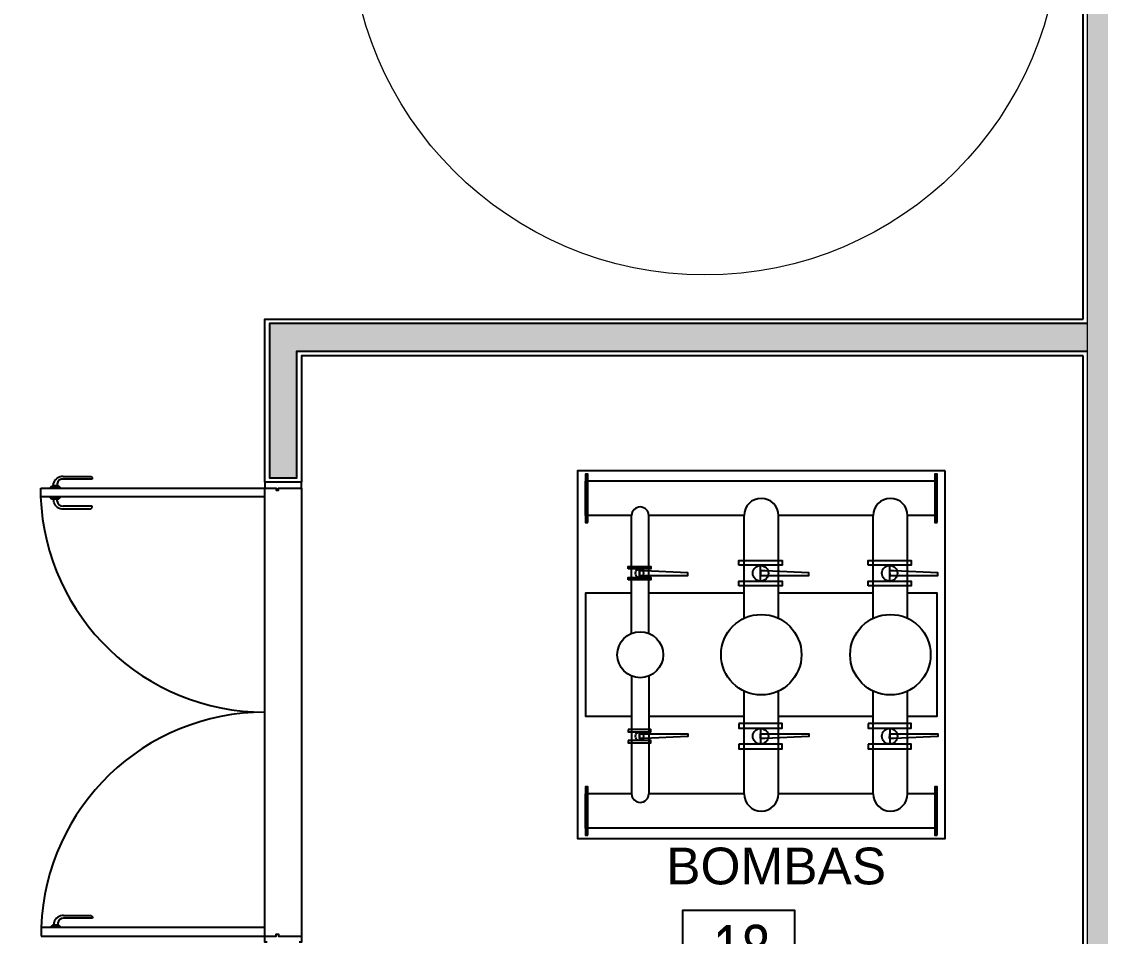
# Model space of a CAD drawing. Header units: inches. Extents: x -309 to 190, y -1585 to -1350.
# Drawn here: x -173.66 to -168.966, y -1395.895 to -1391.916 of the extents above; entities that cross this region are included whole.
import ezdxf
from ezdxf.enums import TextEntityAlignment as Align

# ---------------------------------------------------------------- set-up
doc = ezdxf.new("R2010")
doc.units = ezdxf.units.IN
doc.header["$MEASUREMENT"] = 0
doc.layers.get('0').update_dxf_attribs({"color": 9, "linetype": 'CONTINUOUS'})
for name, color, linetype in [('11-LOCALES', 9, 'CONTINUOUS'), ('CARP', 9, 'CONTINUOUS'), ('LADRILLO HUECO 12', 9, 'CONTINUOUS'), ('REVOQUE', 9, 'CONTINUOUS')]:
    doc.layers.add(name, color=color, linetype=linetype)
doc.layers.add('cota', color=9, linetype='CONTINUOUS', lineweight=9)
doc.layers.add('MURO 27', color=9, linetype='CONTINUOUS', lineweight=9)
doc.styles.add('ROMANS', font='arial.ttf')
doc.styles.get("Standard").update_dxf_attribs({"font": 'arial.ttf'})

# ---------------------------------------------------------------- blocks, each defined once
blk = doc.blocks.new('NLOCAL')
blk.add_lwpolyline([(-0.3036, 0), (0.3036, 0), (0.3036, 0.4188), (-0.3036, 0.4188)], close=True)
at = {"style": 'ROMANS', "width": 0.8, "flags": 1}
blk.add_attdef('SECTOR', text='', height=0.25, dxfattribs=at).set_placement((-0.0063, 0.6345), align=Align.MIDDLE)
at = {"style": 'ROMANS', "width": 0.8}
for tag, p in [('NUMERO', (0.006, 0.2059)), ('DENOMINACION', (0.0182, -0.2909))]:
    blk.add_attdef(tag, text='', height=0.25, dxfattribs=at).set_placement(p, align=Align.MIDDLE)

msp = doc.modelspace()

# ---------------------------------------------------------------- hatches: boundary and pattern name
at = {"layer": 'LADRILLO HUECO 12'}
h = msp.add_hatch(color=256, dxfattribs=at)
h.paths.add_polyline_path([(-169.0218, -1393.2297), (-172.5818, -1393.2297), (-172.5818, -1393.8997), (-172.4618, -1393.8997), (-172.4618, -1393.3497), (-169.0218, -1393.3497)])
h.paths.add_polyline_path([(-172.4618, -1395.9397), (-172.5818, -1395.9397), (-172.5818, -1397.7697), (-169.0218, -1397.7697), (-169.0218, -1397.6497), (-172.4618, -1397.6497)])
at = {"layer": 'MURO 27'}
h = msp.add_hatch(color=256, dxfattribs=at)
h.paths.add_polyline_path([(-181.1018, -1382.5893), (-172.9664, -1385.0497), (-169.0218, -1390.3647), (-169.0218, -1399.0197), (-168.7518, -1399.0197), (-168.7518, -1390.2755), (-172.8028, -1384.8171), (-181.2888, -1382.2507), (-181.3718, -1382.5254), (-181.3718, -1384.8425), (-184.2118, -1384.8425), (-184.2118, -1385.1125), (-181.1018, -1385.1125)])
h.paths.add_polyline_path([(-168.7518, -1404.0597), (-169.0218, -1404.0597), (-169.0218, -1412.6484), (-169.0218, -1414.9837), (-169.0218, -1415.048), (-173.092, -1419.1182), (-176.5118, -1419.1182), (-176.5118, -1419.3882), (-172.9801, -1419.3882), (-168.7518, -1415.1599)])

# ---------------------------------------------------------------- linework, layer by layer
for p, q in [((-169.6768, -1393.9147), (-171.2068, -1393.9147)), ((-171.2068, -1394.0647), (-171.2068, -1393.9147)), ((-169.6768, -1394.0647), (-169.6768, -1393.9147)), ((-169.6768, -1394.0647), (-169.6768, -1393.9147)), ((-171.0059, -1394.0647), (-171.2068, -1394.0647)), ((-171.0059, -1394.577), (-171.0059, -1394.0647)), ((-170.5168, -1394.0647), (-170.9309, -1394.0647)), ((-170.9309, -1394.577), (-170.9309, -1394.0647)), ((-170.5168, -1394.5116), (-170.5168, -1394.0647)), ((-169.955, -1394.0647), (-170.3668, -1394.0647)), ((-170.3668, -1394.5116), (-170.3668, -1394.0647)), ((-169.955, -1394.5116), (-169.955, -1394.0647)), ((-169.6768, -1394.0647), (-169.805, -1394.0647)), ((-169.805, -1394.5116), (-169.805, -1394.0647)), ((-170.4449, -1394.3503), (-170.4449, -1394.2803)), ((-169.8831, -1394.3503), (-169.8831, -1394.2803)), ((-170.9715, -1394.3339), (-170.9715, -1394.2968)), ((-171.0059, -1394.7625), (-171.0059, -1395.2747)), ((-170.9309, -1394.7625), (-170.9309, -1395.2747)), ((-170.5168, -1395.2747), (-170.5168, -1394.8279)), ((-170.3668, -1395.2747), (-170.3668, -1394.8279)), ((-169.955, -1395.2747), (-169.955, -1394.8279)), ((-169.805, -1395.2747), (-169.805, -1394.8279)), ((-170.4449, -1394.9892), (-170.4449, -1395.0592)), ((-169.8831, -1394.9892), (-169.8831, -1395.0592)), ((-170.9715, -1395.0056), (-170.9715, -1395.0427)), ((-171.0059, -1395.2747), (-171.2068, -1395.2747)), ((-171.2068, -1395.4247), (-171.2068, -1395.2747)), ((-170.5168, -1395.2747), (-170.9309, -1395.2747)), ((-169.955, -1395.2747), (-170.3668, -1395.2747)), ((-169.6768, -1395.2747), (-169.805, -1395.2747)), ((-169.6768, -1395.4247), (-169.6768, -1395.2747)), ((-169.6768, -1395.4247), (-171.2068, -1395.4247))]:
    msp.add_line(p, q)
for points in [[(-169.6418, -1393.8697), (-171.2418, -1393.8697), (-171.2418, -1395.4697), (-169.6418, -1395.4697)], [(-171.1968, -1394.0947), (-171.1968, -1393.8847), (-171.2068, -1393.8847), (-171.2068, -1394.0947)], [(-169.6768, -1394.0947), (-169.6768, -1393.8847), (-169.6868, -1393.8847), (-169.6868, -1394.0947)], [(-170.5391, -1394.2803), (-170.5391, -1394.2603), (-170.3508, -1394.2603), (-170.3508, -1394.2803)], [(-169.9772, -1394.2803), (-169.9772, -1394.2603), (-169.789, -1394.2603), (-169.789, -1394.2803)], [(-171.0214, -1394.2968), (-171.0214, -1394.2862), (-170.9216, -1394.2862), (-170.9216, -1394.2968)], [(-171.0214, -1394.3445), (-171.0214, -1394.3339), (-170.9216, -1394.3339), (-170.9216, -1394.3445)], [(-170.5391, -1394.3703), (-170.5391, -1394.3503), (-170.3508, -1394.3503), (-170.3508, -1394.3703)], [(-169.9772, -1394.3703), (-169.9772, -1394.3503), (-169.789, -1394.3503), (-169.789, -1394.3703)], [(-170.5391, -1394.9692), (-170.5391, -1394.9892), (-170.3508, -1394.9892), (-170.3508, -1394.9692)], [(-169.9772, -1394.9692), (-169.9772, -1394.9892), (-169.789, -1394.9892), (-169.789, -1394.9692)], [(-171.0214, -1394.995), (-171.0214, -1395.0056), (-170.9216, -1395.0056), (-170.9216, -1394.995)], [(-171.0214, -1395.0427), (-171.0214, -1395.0533), (-170.9216, -1395.0533), (-170.9216, -1395.0427)], [(-170.5391, -1395.0592), (-170.5391, -1395.0792), (-170.3508, -1395.0792), (-170.3508, -1395.0592)], [(-169.9772, -1395.0592), (-169.9772, -1395.0792), (-169.789, -1395.0792), (-169.789, -1395.0592)], [(-171.1968, -1395.4547), (-171.1968, -1395.2447), (-171.2068, -1395.2447), (-171.2068, -1395.4547)], [(-169.6768, -1395.4547), (-169.6768, -1395.2447), (-169.6868, -1395.2447), (-169.6868, -1395.4547)]]:
    msp.add_lwpolyline(points, close=True)
for points in [[(-172.4418, -1393.9447), (-172.4418, -1395.8947)], [(-172.6018, -1395.856), (-172.6018, -1393.9835)], [(-170.9717, -1394.3053), (-170.9713, -1394.3253), (-170.7616, -1394.3253), (-170.7616, -1394.3134), (-170.9513, -1394.3053), (-170.9517, -1394.3053), (-170.9717, -1394.3053)], [(-170.4451, -1394.3053), (-170.4448, -1394.3253), (-170.2351, -1394.3253), (-170.2351, -1394.3134), (-170.4248, -1394.3053), (-170.4251, -1394.3053), (-170.4451, -1394.3053)], [(-169.8833, -1394.3053), (-169.8829, -1394.3253), (-169.6733, -1394.3253), (-169.6733, -1394.3134), (-169.8629, -1394.3053), (-169.8633, -1394.3053), (-169.8833, -1394.3053)], [(-171.0059, -1394.4024), (-171.2068, -1394.4024), (-171.2068, -1394.9371), (-171.0059, -1394.9371)], [(-170.5168, -1394.4024), (-170.9309, -1394.4024)], [(-169.955, -1394.4024), (-170.3668, -1394.4024)], [(-169.805, -1394.9371), (-169.6768, -1394.9371), (-169.6768, -1394.4024), (-169.805, -1394.4024)], [(-170.9309, -1394.9371), (-170.5168, -1394.9371)], [(-170.3668, -1394.9371), (-169.955, -1394.9371)], [(-170.9717, -1395.0342), (-170.9713, -1395.0142), (-170.7616, -1395.0142), (-170.7616, -1395.0261), (-170.9513, -1395.0342), (-170.9517, -1395.0342), (-170.9717, -1395.0342)], [(-170.4451, -1395.0342), (-170.4448, -1395.0142), (-170.2351, -1395.0142), (-170.2351, -1395.0261), (-170.4248, -1395.0342), (-170.4251, -1395.0342), (-170.4451, -1395.0342)], [(-169.8833, -1395.0342), (-169.8829, -1395.0142), (-169.6733, -1395.0142), (-169.6733, -1395.0261), (-169.8629, -1395.0342), (-169.8633, -1395.0342), (-169.8833, -1395.0342)]]:
    msp.add_lwpolyline(points)
for centre, radius in [((-170.4449, -1394.3153), 0.0339), ((-169.8831, -1394.3153), 0.0339), ((-170.9715, -1394.3153), 0.018), ((-170.4418, -1394.6697), 0.175), ((-169.88, -1394.6697), 0.175), ((-170.9684, -1394.6697), 0.1), ((-170.9715, -1395.0242), 0.018), ((-170.4449, -1395.0242), 0.0339), ((-169.8831, -1395.0242), 0.0339)]:
    msp.add_circle(centre, radius)
for centre, radius, start, end in [((-170.4418, -1394.0647), 0.075, 0, 180), ((-169.88, -1394.0647), 0.075, 0, 180), ((-170.9684, -1394.0647), 0.0375, 0, 180), ((-170.9684, -1395.2747), 0.0375, 180, 0), ((-170.4418, -1395.2747), 0.075, 180, 0), ((-169.88, -1395.2747), 0.075, 180, 0)]:
    msp.add_arc(centre, radius, start, end)
at = {"layer": 'CARP'}
for p, q in [((-173.4788, -1393.8941), (-173.3591, -1393.8941)), ((-173.3534, -1393.9055), (-173.4788, -1393.9055)), ((-173.3591, -1393.8941), (-173.3534, -1393.8989)), ((-173.3534, -1393.8989), (-173.3534, -1393.9055)), ((-173.5768, -1393.9835), (-173.5768, -1393.9447)), ((-173.5768, -1393.9447), (-172.6018, -1393.9447)), ((-173.536, -1393.9439), (-173.5293, -1393.9367)), ((-173.536, -1393.9439), (-173.4912, -1393.9439)), ((-173.5293, -1393.9367), (-173.4978, -1393.9367)), ((-173.5271, -1393.9354), (-173.5271, -1393.9367)), ((-173.4994, -1393.9354), (-173.5271, -1393.9354)), ((-173.5207, -1393.9354), (-173.5207, -1393.9236)), ((-173.5045, -1393.9354), (-173.5207, -1393.9354)), ((-173.5045, -1393.9269), (-173.5045, -1393.9354)), ((-173.4994, -1393.9354), (-173.4994, -1393.9367)), ((-173.4912, -1393.9439), (-173.4978, -1393.9367)), ((-172.6018, -1393.9835), (-173.5768, -1393.9835)), ((-173.536, -1393.9851), (-173.4912, -1393.9851)), ((-173.536, -1393.9851), (-173.5293, -1393.9923)), ((-173.5293, -1393.9923), (-173.4978, -1393.9923)), ((-173.5271, -1393.9936), (-173.5271, -1393.9923)), ((-173.4994, -1393.9936), (-173.5271, -1393.9936)), ((-173.5207, -1393.9936), (-173.5207, -1394.0054)), ((-173.5045, -1393.9936), (-173.5207, -1393.9936)), ((-173.5045, -1394.0021), (-173.5045, -1393.9936)), ((-173.4994, -1393.9936), (-173.4994, -1393.9923)), ((-173.4912, -1393.9851), (-173.4978, -1393.9923)), ((-173.3534, -1394.0235), (-173.4788, -1394.0235)), ((-173.4788, -1394.0349), (-173.3591, -1394.0349)), ((-173.3591, -1394.0349), (-173.3534, -1394.0301)), ((-173.3534, -1394.0301), (-173.3534, -1394.0235)), ((-173.5186, -1395.8459), (-173.5186, -1395.8341)), ((-173.4768, -1395.8046), (-173.3571, -1395.8046)), ((-173.3514, -1395.816), (-173.4768, -1395.816)), ((-173.3571, -1395.8046), (-173.3514, -1395.8094)), ((-173.3514, -1395.8094), (-173.3514, -1395.816)), ((-173.5748, -1395.856), (-173.5748, -1395.8947)), ((-172.6018, -1395.856), (-173.5748, -1395.856)), ((-173.534, -1395.8544), (-173.5273, -1395.8472)), ((-173.534, -1395.8544), (-173.4892, -1395.8544)), ((-173.5273, -1395.8472), (-173.4958, -1395.8472)), ((-173.4974, -1395.8459), (-173.5251, -1395.8459)), ((-173.5251, -1395.8459), (-173.5251, -1395.8472)), ((-173.5024, -1395.8459), (-173.5186, -1395.8459)), ((-173.5024, -1395.8374), (-173.5024, -1395.8459)), ((-173.4974, -1395.8459), (-173.4974, -1395.8472)), ((-173.4892, -1395.8544), (-173.4958, -1395.8472)), ((-173.5748, -1395.8947), (-172.6018, -1395.8947))]:
    msp.add_line(p, q, dxfattribs=at)
for centre, radius, start, end in [((-173.4808, -1393.9357), 0.0417, 87.2967, 163.0248), ((-173.4807, -1393.9294), 0.0239, 85.6577, 174.0204), ((-172.6013, -1393.9434), 0.9764, 182.3543, 269.9674), ((-173.4807, -1393.9996), 0.0239, 185.9796, 274.3423), ((-173.4808, -1393.9933), 0.0417, 196.9752, 272.7033), ((-172.6027, -1395.8925), 0.9728, 89.9468, 177.8506), ((-173.4788, -1395.8462), 0.0417, 87.2967, 163.0248), ((-173.4786, -1395.8399), 0.0239, 85.6577, 174.0204)]:
    msp.add_arc(centre, radius, start, end, dxfattribs=at)
at = {"layer": 'cota'}
msp.add_circle((-170.6868, -1391.4729), 1.545, dxfattribs=at)
at = {"layer": 'LADRILLO HUECO 12'}
msp.add_lwpolyline([(-169.0218, -1393.2297), (-172.5818, -1393.2297), (-172.5818, -1393.8997), (-172.4618, -1393.8997), (-172.4618, -1393.3497), (-169.0218, -1393.3497)], dxfattribs=at)
at = {"layer": 'MURO 27'}
msp.add_lwpolyline([(-184.2118, -1384.8425), (-181.3718, -1384.8425), (-181.3718, -1382.5254), (-181.2888, -1382.2507), (-172.8028, -1384.8171), (-168.7518, -1390.2755), (-168.7518, -1399.0197), (-169.0218, -1399.0197), (-169.0218, -1390.3647), (-172.9664, -1385.0497), (-181.1018, -1382.5893), (-181.1018, -1385.1125), (-184.2118, -1385.1125)], dxfattribs=at)
at = {"layer": 'REVOQUE'}
msp.add_line((-172.6018, -1395.8947), (-172.6018, -1395.856), dxfattribs=at)
for points in [[(-169.0418, -1393.2097), (-169.0418, -1390.3714), (-172.9785, -1385.067), (-181.0818, -1382.6162), (-181.0818, -1385.1325), (-184.1918, -1385.1325)], [(-169.0418, -1393.3697), (-172.4418, -1393.3697), (-172.4418, -1393.9197), (-172.6018, -1393.9197), (-172.6018, -1393.2097), (-169.0418, -1393.2097)], [(-169.0418, -1397.6297), (-169.0418, -1393.3697)], [(-172.5918, -1393.9197), (-172.6018, -1393.9197), (-172.6018, -1393.9447), (-172.5518, -1393.9447), (-172.5518, -1393.9547), (-172.5418, -1393.9547), (-172.5418, -1393.9447), (-172.4418, -1393.9447), (-172.4418, -1393.9197), (-172.4518, -1393.9197)], [(-172.6018, -1393.9835), (-172.6018, -1393.9447)], [(-172.5918, -1395.9197), (-172.6018, -1395.9197), (-172.6018, -1395.8947), (-172.5518, -1395.8947), (-172.5518, -1395.8847), (-172.5418, -1395.8847), (-172.5418, -1395.8947), (-172.4418, -1395.8947), (-172.4418, -1395.9197), (-172.4518, -1395.9197)]]:
    msp.add_lwpolyline(points, dxfattribs=at)

# ---------------------------------------------------------------- block references
at = {"layer": '11-LOCALES'}
ref = msp.add_blockref('NLOCAL', (-170.5399, -1396.1167), dxfattribs=dict(at, xscale=-0.7999999999999546, yscale=0.7999999999999546, zscale=0.8000000000000003))
ref.add_attrib('DENOMINACION', 'SALA BOMBAS', dxfattribs={"layer": '0', "height": 0.2, "style": 'ROMANS', "width": 0.8}).set_placement((-170.5544, -1396.3494), align=Align.MIDDLE)
ref.add_attrib('NUMERO', '18', dxfattribs={"layer": '0', "height": 0.2, "style": 'ROMANS', "width": 0.8}).set_placement((-170.5271, -1395.9447), align=Align.MIDDLE)

# ---------------------------------------------------------------- texts
at = {"layer": 'cota', "insert": (-171.026, -1395.6711), "char_height": 0.16, "width": 1.270119, "attachment_point": 7}
msp.add_mtext('\\pi0.17088;BOMBAS', dxfattribs=at)

doc.saveas('drawing.dxf')
